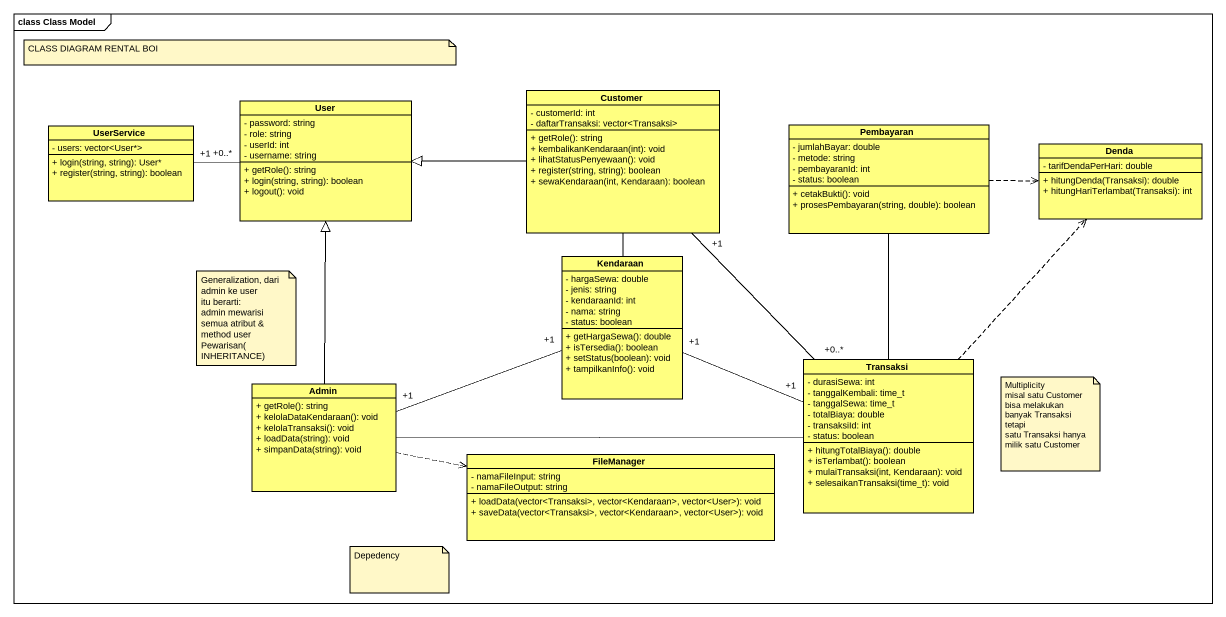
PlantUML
@startuml
mainframe class Class Model
hide circle
hide empty members
skinparam classAttributeIconSize 0
class User #FFFF80 {
  - password: string
  - role: string
  - userId: int
  - username: string
  + getRole(): string
  + login(string, string): boolean
  + logout(): void
}
class Customer #FFFF80 {
  - customerId: int
  - daftarTransaksi: vector<Transaksi>
  + getRole(): string
  + kembalikanKendaraan(int): void
  + lihatStatusPenyewaan(): void
  + register(string, string): boolean
  + sewaKendaraan(int, Kendaraan): boolean
}
class UserService #FFFF80 {
  - users: vector<User*>
  + login(string, string): User*
  + register(string, string): boolean
}
class Pembayaran #FFFF80 {
  - jumlahBayar: double
  - metode: string
  - pembayaranId: int
  - status: boolean
  + cetakBukti(): void
  + prosesPembayaran(string, double): boolean
}
class Denda #FFFF80 {
  - tarifDendaPerHari: double
  + hitungDenda(Transaksi): double
  + hitungHariTerlambat(Transaksi): int
}
class Kendaraan #FFFF80 {
  - hargaSewa: double
  - jenis: string
  - kendaraanId: int
  - nama: string
  - status: boolean
  + getHargaSewa(): double
  + isTersedia(): boolean
  + setStatus(boolean): void
  + tampilkanInfo(): void
}
class Admin #FFFF80 {
  + getRole(): string
  + kelolaDataKendaraan(): void
  + kelolaTransaksi(): void
  + loadData(string): void
  + simpanData(string): void
}
class Transaksi #FFFF80 {
  - durasiSewa: int
  - tanggalKembali: time_t
  - tanggalSewa: time_t
  - totalBiaya: double
  - transaksiId: int
  - status: boolean
  + hitungTotalBiaya(): double
  + isTerlambat(): boolean
  + mulaiTransaksi(int, Kendaraan): void
  + selesaikanTransaksi(time_t): void
}
class FileManager #FFFF80 {
  - namaFileInput: string
  - namaFileOutput: string
  + loadData(vector<Transaksi>, vector<Kendaraan>, vector<User>): void
  + saveData(vector<Transaksi>, vector<Kendaraan>, vector<User>): void
}
Customer -left-|> User
Customer -- Kendaraan
Customer "+1" -- "+0..*" Transaksi
UserService "+1" -right- "+0..*" User
Pembayaran .right.> Denda
Kendaraan "+1" -right- "+1" Transaksi
Admin -up-|> User
Admin "+1" -right- "+1" Kendaraan
Admin -right- Transaksi
Admin .right.> FileManager
Transaksi -up- Pembayaran
Transaksi .up.> Denda
note as N1
  CLASS DIAGRAM RENTAL BOI
end note
note as N2
  Generalization, dari admin ke user
  itu berarti:
  admin mewarisi semua atribut & method user
  Pewarisan(INHERITANCE)
end note
note as N3
  Multiplicity
  misal satu Customer bisa melakukan banyak Transaksi
  tetapi
  satu Transaksi hanya milik satu Customer
end note
note as N4
  Depedency
end note
@enduml
